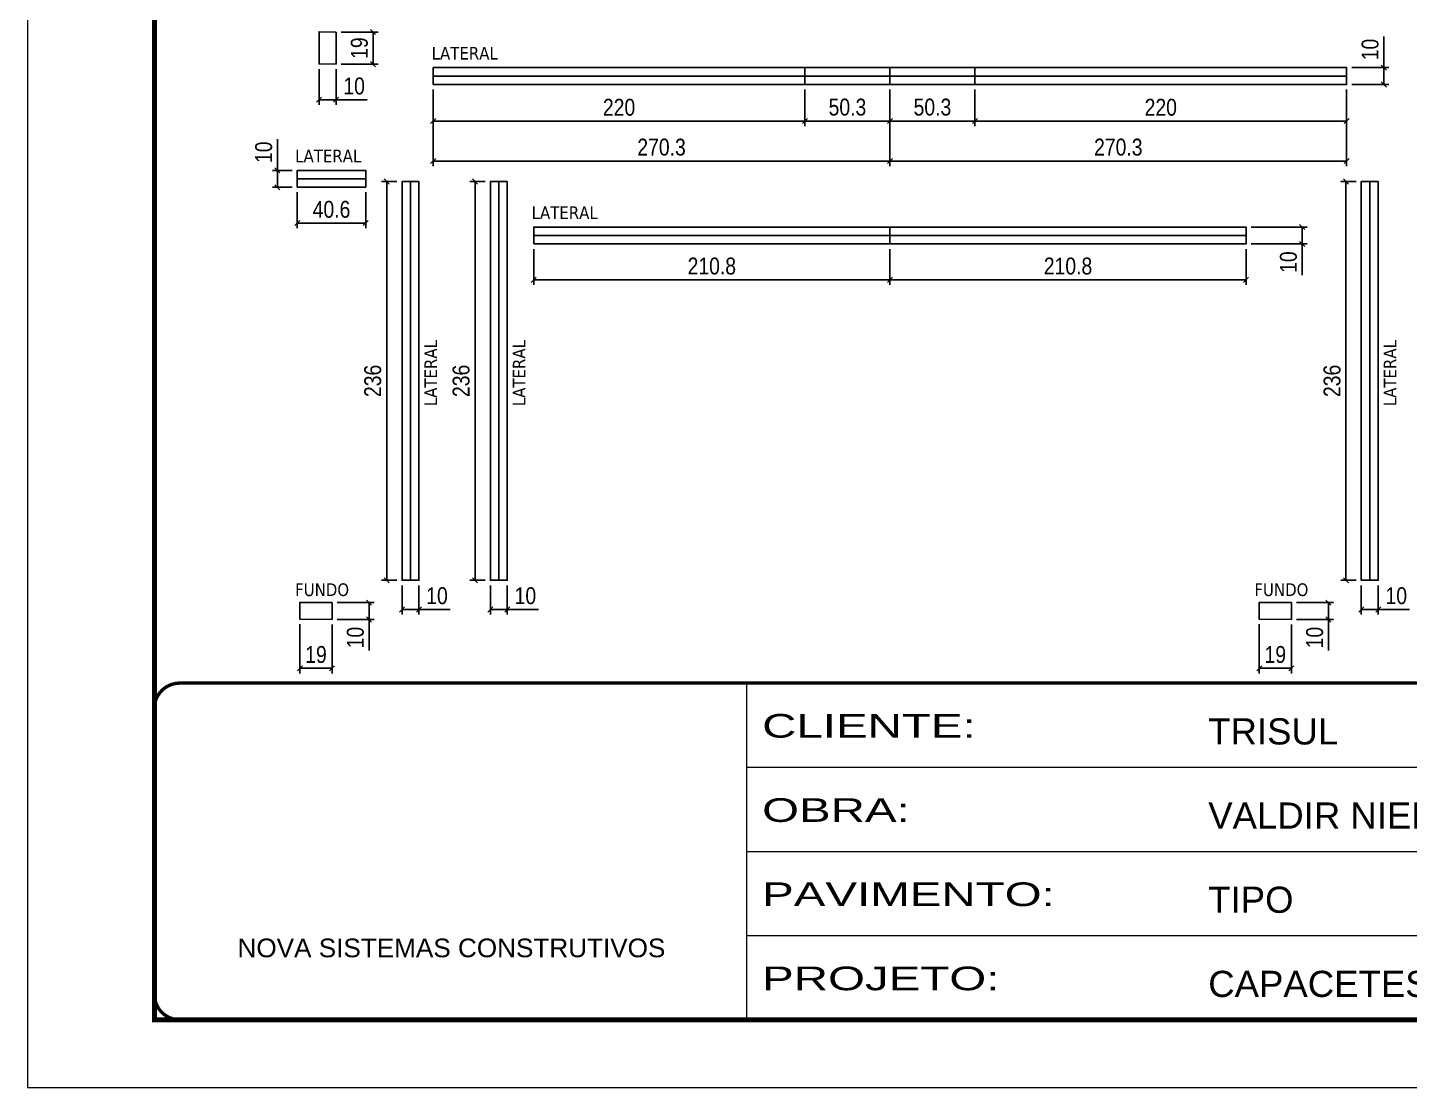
# Model space of a CAD drawing. Extents: x 2451 to 8691, y 515 to 3859.
# Drawn here: x 5621 to 6439, y 1663 to 2290 of the extents above; entities that cross this region are included whole.
import ezdxf

# ---------------------------------------------------------------- set-up
doc = ezdxf.new("R2010")
doc.units = 0
doc.linetypes.add('CONTINUO', pattern=[0])
doc.linetypes.add('DASHED', pattern=[0.75, 0.5, -0.25])
for name, color, linetype in [('COTA', 241, 'Continuous'), ('Painéis', 200, 'Continuous'), ('SARR_2.2x10', 60, 'Continuous'), ('texto', 7, 'Continuous')]:
    doc.layers.add(name, color=color, linetype=linetype)
doc.layers.add('Folhas', color=255, linetype='Continuous', lineweight=9)
doc.layers.add('SARRAFO DE PRESSAO', color=251, linetype='DASHED', lineweight=9)
doc.styles.add('ARIAL', font='arial.ttf')
doc.styles.add('COTA TECNICA', font='techl___.ttf', dxfattribs={"height": 10})
doc.styles.get("Standard").update_dxf_attribs({"font": 'arial.ttf'})
doc.styles.add('Tecnologia', font='')
doc.styles.get('Tecnologia').set_extended_font_data('Forgotten Futurist')
doc.dimstyles.new('PAINEL', dxfattribs={"dimtxt": 10, "dimasz": 3, "dimexe": 3, "dimexo": 3, "dimgap": 3, "dimtad": 1, "dimdec": 1, "dimzin": 12, "dimdsep": 46, "dimtxsty": 'COTA TECNICA', "dimblk1": 'OBLIQUE', "dimblk2": 'OBLIQUE', "dimsah": 1, "dimcen": 0.9, "dimclrd": 4, "dimclre": 4, "dimclrt": 240, "dimadec": 1, "dimazin": 3, "dimtfac": 1, "dimtdec": 1, "dimtmove": 0, "dimatfit": 3, "dimfxl": 1, "dimtolj": 1, "dimtzin": 12, "dimarcsym": 0})

# ---------------------------------------------------------------- blocks, each defined once
blk = doc.blocks.new('9999999999')
at = {"color": 30, "linetype": 'CONTINUO'}
for p, q in [((98564.56, 34230.21), (98564.56, 34429.45)), ((98564.56, 34379.64), (99583.98, 34379.64)), ((98564.56, 34329.83), (99487.98, 34329.83)), ((98564.56, 34280.02), (99487.98, 34280.02))]:
    blk.add_line(p, q, dxfattribs=at)
at = {"color": 30, "linetype": 'CONTINUO', "const_width": 2}
blk.add_lwpolyline([(99583.98, 34230.21), (99583.98, 34414.45, 0.414214), (99568.98, 34429.45), (98228.98, 34429.45, 0.414214), (98213.98, 34414.45), (98213.98, 34245.21, 0.414214), (98228.98, 34230.21), (99583.98, 34230.21)], format="xyb", dxfattribs=at)
at = {"layer": 'Folhas'}
blk.add_lwpolyline([(98138.98, 34190.21), (99623.98, 34190.21), (99623.98, 35240.21), (98138.98, 35240.21)], close=True, dxfattribs=at)
at = {"layer": 'Folhas', "color": 30, "const_width": 3}
blk.add_lwpolyline([(98213.98, 34230.21), (99583.98, 34230.21), (99583.98, 35200.21), (98213.98, 35200.21)], close=True, dxfattribs=at)
at = {"color": 7, "linetype": 'Continuous', "ltscale": 5, "style": 'ARIAL'}
for s, height, p in [('TRISUL', 15.483, (98837.68, 34393.13)), ('VALDIR NIEMEYER', 15.4829, (98837.68, 34343.32)), ('TIPO', 15.483, (98837.68, 34293.51)), ('NOVA SISTEMAS CONSTRUTIVOS', 11.0592, (98263.19, 34267.21)), ('CAPACETES+PROTEÇÕES ELEVADORES+CAMINHO DE LAJE', 15.4829, (98837.68, 34243.7))]:
    blk.add_text(s, height=height, dxfattribs=at).set_placement(p)
at = {"layer": 'Folhas', "color": 7, "style": 'Tecnologia', "width": 1.5}
for s, p in [('CLIENTE:', (98573.65, 34397.17)), ('OBRA:', (98573.65, 34347.31)), ('PAVIMENTO:', (98573.65, 34297.5)), ('PROJETO:', (98573.65, 34247.69))]:
    blk.add_text(s, height=14, dxfattribs=at).set_placement(p)
blk = doc.blocks.new('_Oblique')
at = {"color": 0, "linetype": 'ByBlock', "lineweight": -2}
blk.add_line((-0.5, -0.5), (0.5, 0.5), dxfattribs=at)
blk = doc.blocks.new('*D458')
at = {"layer": 'Defpoints', "color": 4, "linetype": 'ByBlock', "lineweight": -2, "transparency": 16777216}
for p, q in [((5861.46, 2253.6), (5861.46, 2208.28)), ((6131.76, 2253.6), (6131.76, 2208.28)), ((5861.46, 2211.28), (6131.76, 2211.28))]:
    blk.add_line(p, q, dxfattribs=at)
at = {"layer": 'Defpoints', "color": 0, "linetype": 'ByBlock', "transparency": 16777216}
for p in [(5861.46, 2256.6), (6131.76, 2256.6), (6131.76, 2211.28)]:
    blk.add_point(p, dxfattribs=at)
at = {"layer": 'Defpoints', "color": 4, "linetype": 'ByBlock', "lineweight": -2, "transparency": 16777216, "xscale": 3, "yscale": 3, "zscale": 3, "rotation": 180}
blk.add_blockref('_Oblique', (5861.46, 2211.28), dxfattribs=at)
at = {"layer": 'Defpoints', "color": 4, "linetype": 'ByBlock', "lineweight": -2, "transparency": 16777216, "xscale": 3, "yscale": 3, "zscale": 3}
blk.add_blockref('_Oblique', (6131.76, 2211.28), dxfattribs=at)
at = {"layer": 'Defpoints', "color": 240, "linetype": 'ByBlock', "transparency": 16777216, "insert": (5996.61, 2219.5), "char_height": 10, "attachment_point": 5, "style": 'COTA TECNICA'}
blk.add_mtext('\\A1;270.3', dxfattribs=at)
blk = doc.blocks.new('*D459')
at = {"layer": 'Defpoints', "color": 4, "linetype": 'ByBlock', "lineweight": -2, "transparency": 16777216}
for p, q in [((6131.76, 2253.6), (6131.76, 2208.28)), ((6402.06, 2253.6), (6402.06, 2208.28)), ((6131.76, 2211.28), (6402.06, 2211.28))]:
    blk.add_line(p, q, dxfattribs=at)
at = {"layer": 'Defpoints', "color": 0, "linetype": 'ByBlock', "transparency": 16777216}
for p in [(6131.76, 2256.6), (6402.06, 2256.6), (6402.06, 2211.28)]:
    blk.add_point(p, dxfattribs=at)
at = {"layer": 'Defpoints', "color": 4, "linetype": 'ByBlock', "lineweight": -2, "transparency": 16777216, "xscale": 3, "yscale": 3, "zscale": 3, "rotation": 180}
blk.add_blockref('_Oblique', (6131.76, 2211.28), dxfattribs=at)
at = {"layer": 'Defpoints', "color": 4, "linetype": 'ByBlock', "lineweight": -2, "transparency": 16777216, "xscale": 3, "yscale": 3, "zscale": 3}
blk.add_blockref('_Oblique', (6402.06, 2211.28), dxfattribs=at)
at = {"layer": 'Defpoints', "color": 240, "linetype": 'ByBlock', "transparency": 16777216, "insert": (6266.91, 2219.5), "char_height": 10, "attachment_point": 5, "style": 'COTA TECNICA'}
blk.add_mtext('\\A1;270.3', dxfattribs=at)
blk = doc.blocks.new('*D460')
at = {"layer": 'Defpoints', "color": 4, "linetype": 'ByBlock', "lineweight": -2, "transparency": 16777216}
for p, q in [((6424.07, 2266.6), (6424.07, 2285.03)), ((6405.06, 2266.6), (6427.07, 2266.6)), ((6424.07, 2256.6), (6424.07, 2266.6)), ((6405.06, 2256.6), (6427.07, 2256.6))]:
    blk.add_line(p, q, dxfattribs=at)
at = {"layer": 'Defpoints', "color": 0, "linetype": 'ByBlock', "transparency": 16777216}
for p in [(6402.06, 2266.6), (6424.07, 2266.6), (6402.06, 2256.6)]:
    blk.add_point(p, dxfattribs=at)
at = {"layer": 'Defpoints', "color": 4, "linetype": 'ByBlock', "lineweight": -2, "transparency": 16777216, "xscale": 3, "yscale": 3, "zscale": 3}
for p, rotation in [((6424.07, 2266.6), 90), ((6424.07, 2256.6), 270)]:
    blk.add_blockref('_Oblique', p, dxfattribs=dict(at, rotation=rotation))
at = {"layer": 'Defpoints', "color": 240, "linetype": 'ByBlock', "transparency": 16777216, "insert": (6415.97, 2277.31), "char_height": 10, "attachment_point": 5, "rotation": 90, "style": 'COTA TECNICA'}
blk.add_mtext('\\A1;10', dxfattribs=at)
blk = doc.blocks.new('*D461')
at = {"layer": 'COTA', "color": 4, "linetype": 'ByBlock', "lineweight": -2, "transparency": 16777216}
for p, q in [((5861.46, 2253.6), (5861.46, 2231.97)), ((6081.46, 2253.6), (6081.46, 2231.97)), ((5861.46, 2234.97), (6081.46, 2234.97))]:
    blk.add_line(p, q, dxfattribs=at)
at = {"layer": 'Defpoints', "color": 0, "linetype": 'ByBlock', "transparency": 16777216}
for p in [(5861.46, 2256.6), (6081.46, 2256.6), (6081.46, 2234.97)]:
    blk.add_point(p, dxfattribs=at)
at = {"layer": 'COTA', "color": 4, "linetype": 'ByBlock', "lineweight": -2, "transparency": 16777216, "xscale": 3, "yscale": 3, "zscale": 3, "rotation": 180}
blk.add_blockref('_Oblique', (5861.46, 2234.97), dxfattribs=at)
at = {"layer": 'COTA', "color": 4, "linetype": 'ByBlock', "lineweight": -2, "transparency": 16777216, "xscale": 3, "yscale": 3, "zscale": 3}
blk.add_blockref('_Oblique', (6081.46, 2234.97), dxfattribs=at)
at = {"layer": 'COTA', "color": 240, "linetype": 'ByBlock', "transparency": 16777216, "insert": (5971.46, 2243.07), "char_height": 10, "attachment_point": 5, "style": 'COTA TECNICA'}
blk.add_mtext('\\A1;220', dxfattribs=at)
blk = doc.blocks.new('*D462')
at = {"layer": 'COTA', "color": 4, "linetype": 'ByBlock', "lineweight": -2, "transparency": 16777216}
for p, q in [((6081.46, 2253.6), (6081.46, 2231.97)), ((6131.76, 2253.6), (6131.76, 2231.97)), ((6081.46, 2234.97), (6131.76, 2234.97))]:
    blk.add_line(p, q, dxfattribs=at)
at = {"layer": 'Defpoints', "color": 0, "linetype": 'ByBlock', "transparency": 16777216}
for p in [(6081.46, 2256.6), (6131.76, 2256.6), (6131.76, 2234.97)]:
    blk.add_point(p, dxfattribs=at)
at = {"layer": 'COTA', "color": 4, "linetype": 'ByBlock', "lineweight": -2, "transparency": 16777216, "xscale": 3, "yscale": 3, "zscale": 3, "rotation": 180}
blk.add_blockref('_Oblique', (6081.46, 2234.97), dxfattribs=at)
at = {"layer": 'COTA', "color": 4, "linetype": 'ByBlock', "lineweight": -2, "transparency": 16777216, "xscale": 3, "yscale": 3, "zscale": 3}
blk.add_blockref('_Oblique', (6131.76, 2234.97), dxfattribs=at)
at = {"layer": 'COTA', "color": 240, "linetype": 'ByBlock', "transparency": 16777216, "insert": (6106.61, 2243.18), "char_height": 10, "attachment_point": 5, "style": 'COTA TECNICA'}
blk.add_mtext('\\A1;50.3', dxfattribs=at)
blk = doc.blocks.new('*D463')
at = {"layer": 'COTA', "color": 4, "linetype": 'ByBlock', "lineweight": -2, "transparency": 16777216}
for p, q in [((6182.06, 2253.6), (6182.06, 2231.97)), ((6402.06, 2253.6), (6402.06, 2231.97)), ((6402.06, 2234.97), (6182.06, 2234.97))]:
    blk.add_line(p, q, dxfattribs=at)
at = {"layer": 'Defpoints', "color": 0, "linetype": 'ByBlock', "transparency": 16777216}
for p in [(6182.06, 2256.6), (6402.06, 2256.6), (6182.06, 2234.97)]:
    blk.add_point(p, dxfattribs=at)
at = {"layer": 'COTA', "color": 4, "linetype": 'ByBlock', "lineweight": -2, "transparency": 16777216, "xscale": 3, "yscale": 3, "zscale": 3, "rotation": 180}
blk.add_blockref('_Oblique', (6182.06, 2234.97), dxfattribs=at)
at = {"layer": 'COTA', "color": 4, "linetype": 'ByBlock', "lineweight": -2, "transparency": 16777216, "xscale": 3, "yscale": 3, "zscale": 3}
blk.add_blockref('_Oblique', (6402.06, 2234.97), dxfattribs=at)
at = {"layer": 'COTA', "color": 240, "linetype": 'ByBlock', "transparency": 16777216, "insert": (6292.06, 2243.07), "char_height": 10, "attachment_point": 5, "style": 'COTA TECNICA'}
blk.add_mtext('\\A1;220', dxfattribs=at)
blk = doc.blocks.new('*D464')
at = {"layer": 'COTA', "color": 4, "linetype": 'ByBlock', "lineweight": -2, "transparency": 16777216}
for p, q in [((6131.76, 2253.6), (6131.76, 2231.97)), ((6182.06, 2253.6), (6182.06, 2231.97)), ((6182.06, 2234.97), (6131.76, 2234.97))]:
    blk.add_line(p, q, dxfattribs=at)
at = {"layer": 'Defpoints', "color": 0, "linetype": 'ByBlock', "transparency": 16777216}
for p in [(6131.76, 2256.6), (6182.06, 2256.6), (6131.76, 2234.97)]:
    blk.add_point(p, dxfattribs=at)
at = {"layer": 'COTA', "color": 4, "linetype": 'ByBlock', "lineweight": -2, "transparency": 16777216, "xscale": 3, "yscale": 3, "zscale": 3, "rotation": 180}
blk.add_blockref('_Oblique', (6131.76, 2234.97), dxfattribs=at)
at = {"layer": 'COTA', "color": 4, "linetype": 'ByBlock', "lineweight": -2, "transparency": 16777216, "xscale": 3, "yscale": 3, "zscale": 3}
blk.add_blockref('_Oblique', (6182.06, 2234.97), dxfattribs=at)
at = {"layer": 'COTA', "color": 240, "linetype": 'ByBlock', "transparency": 16777216, "insert": (6156.91, 2243.18), "char_height": 10, "attachment_point": 5, "style": 'COTA TECNICA'}
blk.add_mtext('\\A1;50.3', dxfattribs=at)
blk = doc.blocks.new('*D465')
at = {"layer": 'Defpoints', "color": 4, "linetype": 'ByBlock', "lineweight": -2, "transparency": 16777216}
for p, q in [((5769.28, 2205.8), (5769.28, 2224.23)), ((5778.02, 2205.8), (5766.28, 2205.8)), ((5769.28, 2195.8), (5769.28, 2205.8)), ((5778.02, 2195.8), (5766.28, 2195.8))]:
    blk.add_line(p, q, dxfattribs=at)
at = {"layer": 'Defpoints', "color": 0, "linetype": 'ByBlock', "transparency": 16777216}
for p in [(5769.28, 2205.8), (5781.02, 2205.8), (5781.02, 2195.8)]:
    blk.add_point(p, dxfattribs=at)
at = {"layer": 'Defpoints', "color": 4, "linetype": 'ByBlock', "lineweight": -2, "transparency": 16777216, "xscale": 3, "yscale": 3, "zscale": 3}
for p, rotation in [((5769.28, 2205.8), 90), ((5769.28, 2195.8), 270)]:
    blk.add_blockref('_Oblique', p, dxfattribs=dict(at, rotation=rotation))
at = {"layer": 'Defpoints', "color": 240, "linetype": 'ByBlock', "transparency": 16777216, "insert": (5761.17, 2216.51), "char_height": 10, "attachment_point": 5, "rotation": 90, "style": 'COTA TECNICA'}
blk.add_mtext('\\A1;10', dxfattribs=at)
blk = doc.blocks.new('*D466')
at = {"layer": 'COTA', "color": 4, "linetype": 'ByBlock', "lineweight": -2, "transparency": 16777216}
for p, q in [((5781.02, 2192.8), (5781.02, 2171.57)), ((5821.57, 2192.8), (5821.57, 2171.57)), ((5821.57, 2174.57), (5781.02, 2174.57))]:
    blk.add_line(p, q, dxfattribs=at)
at = {"layer": 'Defpoints', "color": 0, "linetype": 'ByBlock', "transparency": 16777216}
for p in [(5781.02, 2195.8), (5821.57, 2195.8), (5781.02, 2174.57)]:
    blk.add_point(p, dxfattribs=at)
at = {"layer": 'COTA', "color": 4, "linetype": 'ByBlock', "lineweight": -2, "transparency": 16777216, "xscale": 3, "yscale": 3, "zscale": 3, "rotation": 180}
blk.add_blockref('_Oblique', (5781.02, 2174.57), dxfattribs=at)
at = {"layer": 'COTA', "color": 4, "linetype": 'ByBlock', "lineweight": -2, "transparency": 16777216, "xscale": 3, "yscale": 3, "zscale": 3}
blk.add_blockref('_Oblique', (5821.57, 2174.57), dxfattribs=at)
at = {"layer": 'COTA', "color": 240, "linetype": 'ByBlock', "transparency": 16777216, "insert": (5801.29, 2182.67), "char_height": 10, "attachment_point": 5, "style": 'COTA TECNICA'}
blk.add_mtext('\\A1;40.6', dxfattribs=at)
blk = doc.blocks.new('*D467')
at = {"layer": 'Defpoints', "color": 4, "linetype": 'ByBlock', "lineweight": -2, "transparency": 16777216}
for p, q in [((5843, 1960.2), (5843, 1942.91)), ((5853, 1960.2), (5853, 1942.91)), ((5843, 1945.91), (5853, 1945.91)), ((5853, 1945.91), (5871.43, 1945.91))]:
    blk.add_line(p, q, dxfattribs=at)
at = {"layer": 'Defpoints', "color": 0, "linetype": 'ByBlock', "transparency": 16777216}
for p in [(5843, 1963.2), (5853, 1963.2), (5853, 1945.91)]:
    blk.add_point(p, dxfattribs=at)
at = {"layer": 'Defpoints', "color": 4, "linetype": 'ByBlock', "lineweight": -2, "transparency": 16777216, "xscale": 3, "yscale": 3, "zscale": 3, "rotation": 180}
blk.add_blockref('_Oblique', (5843, 1945.91), dxfattribs=at)
at = {"layer": 'Defpoints', "color": 4, "linetype": 'ByBlock', "lineweight": -2, "transparency": 16777216, "xscale": 3, "yscale": 3, "zscale": 3}
blk.add_blockref('_Oblique', (5853, 1945.91), dxfattribs=at)
at = {"layer": 'Defpoints', "color": 240, "linetype": 'ByBlock', "transparency": 16777216, "insert": (5863.71, 1954.01), "char_height": 10, "attachment_point": 5, "style": 'COTA TECNICA'}
blk.add_mtext('\\A1;10', dxfattribs=at)
blk = doc.blocks.new('*D468')
at = {"layer": 'COTA', "color": 4, "linetype": 'ByBlock', "lineweight": -2, "transparency": 16777216}
for p, q in [((5840, 2199.2), (5830.94, 2199.2)), ((5833.94, 1963.2), (5833.94, 2199.2)), ((5840, 1963.2), (5830.94, 1963.2))]:
    blk.add_line(p, q, dxfattribs=at)
at = {"layer": 'Defpoints', "color": 0, "linetype": 'ByBlock', "transparency": 16777216}
for p in [(5833.94, 2199.2), (5843, 2199.2), (5843, 1963.2)]:
    blk.add_point(p, dxfattribs=at)
at = {"layer": 'COTA', "color": 4, "linetype": 'ByBlock', "lineweight": -2, "transparency": 16777216, "xscale": 3, "yscale": 3, "zscale": 3}
for p, rotation in [((5833.94, 2199.2), 90), ((5833.94, 1963.2), 270)]:
    blk.add_blockref('_Oblique', p, dxfattribs=dict(at, rotation=rotation))
at = {"layer": 'COTA', "color": 240, "linetype": 'ByBlock', "transparency": 16777216, "insert": (5825.72, 2081.2), "char_height": 10, "attachment_point": 5, "rotation": 90, "style": 'COTA TECNICA'}
blk.add_mtext('\\A1;236', dxfattribs=at)
blk = doc.blocks.new('*D469')
at = {"layer": 'Defpoints', "color": 4, "linetype": 'ByBlock', "lineweight": -2, "transparency": 16777216}
for p, q in [((5804.61, 1950.01), (5826.53, 1950.01)), ((5823.53, 1950.01), (5823.53, 1940.01)), ((5804.61, 1940.01), (5826.53, 1940.01)), ((5823.53, 1940.01), (5823.53, 1921.58))]:
    blk.add_line(p, q, dxfattribs=at)
at = {"layer": 'Defpoints', "color": 0, "linetype": 'ByBlock', "transparency": 16777216}
for p in [(5801.61, 1950.01), (5801.61, 1940.01), (5823.53, 1940.01)]:
    blk.add_point(p, dxfattribs=at)
at = {"layer": 'Defpoints', "color": 4, "linetype": 'ByBlock', "lineweight": -2, "transparency": 16777216, "xscale": 3, "yscale": 3, "zscale": 3}
for p, rotation in [((5823.53, 1950.01), 90), ((5823.53, 1940.01), 270)]:
    blk.add_blockref('_Oblique', p, dxfattribs=dict(at, rotation=rotation))
at = {"layer": 'Defpoints', "color": 240, "linetype": 'ByBlock', "transparency": 16777216, "insert": (5815.43, 1929.29), "char_height": 10, "attachment_point": 5, "rotation": 90, "style": 'COTA TECNICA'}
blk.add_mtext('\\A1;10', dxfattribs=at)
blk = doc.blocks.new('*D408')
at = {"layer": 'Defpoints', "color": 4, "linetype": 'ByBlock', "lineweight": -2, "transparency": 16777216}
for p, q in [((5782.61, 1937.14), (5782.61, 1908.13)), ((5801.61, 1937.01), (5801.61, 1908.13)), ((5782.61, 1911.13), (5801.61, 1911.13))]:
    blk.add_line(p, q, dxfattribs=at)
at = {"layer": 'Defpoints', "color": 0, "linetype": 'ByBlock', "transparency": 16777216}
for p in [(5782.61, 1940.14), (5801.61, 1940.01), (5801.61, 1911.13)]:
    blk.add_point(p, dxfattribs=at)
at = {"layer": 'Defpoints', "color": 4, "linetype": 'ByBlock', "lineweight": -2, "transparency": 16777216, "xscale": 3, "yscale": 3, "zscale": 3, "rotation": 180}
blk.add_blockref('_Oblique', (5782.61, 1911.13), dxfattribs=at)
at = {"layer": 'Defpoints', "color": 4, "linetype": 'ByBlock', "lineweight": -2, "transparency": 16777216, "xscale": 3, "yscale": 3, "zscale": 3}
blk.add_blockref('_Oblique', (5801.61, 1911.13), dxfattribs=at)
at = {"layer": 'Defpoints', "color": 240, "linetype": 'ByBlock', "transparency": 16777216, "insert": (5792.11, 1919.22), "char_height": 10, "attachment_point": 5, "style": 'COTA TECNICA'}
blk.add_mtext('\\A1;19', dxfattribs=at)
blk = doc.blocks.new('*D409')
at = {"layer": 'Defpoints', "color": 4, "linetype": 'ByBlock', "lineweight": -2, "transparency": 16777216}
for p, q in [((5895.3, 1960.2), (5895.3, 1942.91)), ((5905.3, 1960.2), (5905.3, 1942.91)), ((5895.3, 1945.91), (5905.3, 1945.91)), ((5905.3, 1945.91), (5923.73, 1945.91))]:
    blk.add_line(p, q, dxfattribs=at)
at = {"layer": 'Defpoints', "color": 0, "linetype": 'ByBlock', "transparency": 16777216}
for p in [(5895.3, 1963.2), (5905.3, 1963.2), (5905.3, 1945.91)]:
    blk.add_point(p, dxfattribs=at)
at = {"layer": 'Defpoints', "color": 4, "linetype": 'ByBlock', "lineweight": -2, "transparency": 16777216, "xscale": 3, "yscale": 3, "zscale": 3, "rotation": 180}
blk.add_blockref('_Oblique', (5895.3, 1945.91), dxfattribs=at)
at = {"layer": 'Defpoints', "color": 4, "linetype": 'ByBlock', "lineweight": -2, "transparency": 16777216, "xscale": 3, "yscale": 3, "zscale": 3}
blk.add_blockref('_Oblique', (5905.3, 1945.91), dxfattribs=at)
at = {"layer": 'Defpoints', "color": 240, "linetype": 'ByBlock', "transparency": 16777216, "insert": (5916.01, 1954.01), "char_height": 10, "attachment_point": 5, "style": 'COTA TECNICA'}
blk.add_mtext('\\A1;10', dxfattribs=at)
blk = doc.blocks.new('*D410')
at = {"layer": 'COTA', "color": 4, "linetype": 'ByBlock', "lineweight": -2, "transparency": 16777216}
for p, q in [((5892.3, 2199.2), (5883.24, 2199.2)), ((5886.24, 1963.2), (5886.24, 2199.2)), ((5892.3, 1963.2), (5883.24, 1963.2))]:
    blk.add_line(p, q, dxfattribs=at)
at = {"layer": 'Defpoints', "color": 0, "linetype": 'ByBlock', "transparency": 16777216}
for p in [(5886.24, 2199.2), (5895.3, 2199.2), (5895.3, 1963.2)]:
    blk.add_point(p, dxfattribs=at)
at = {"layer": 'COTA', "color": 4, "linetype": 'ByBlock', "lineweight": -2, "transparency": 16777216, "xscale": 3, "yscale": 3, "zscale": 3}
for p, rotation in [((5886.24, 2199.2), 90), ((5886.24, 1963.2), 270)]:
    blk.add_blockref('_Oblique', p, dxfattribs=dict(at, rotation=rotation))
at = {"layer": 'COTA', "color": 240, "linetype": 'ByBlock', "transparency": 16777216, "insert": (5878.02, 2081.2), "char_height": 10, "attachment_point": 5, "rotation": 90, "style": 'COTA TECNICA'}
blk.add_mtext('\\A1;236', dxfattribs=at)
blk = doc.blocks.new('*D411')
at = {"layer": 'Defpoints', "color": 4, "linetype": 'ByBlock', "lineweight": -2, "transparency": 16777216}
for p, q in [((6410.73, 1960.2), (6410.73, 1942.91)), ((6420.73, 1960.2), (6420.73, 1942.91)), ((6410.73, 1945.91), (6420.73, 1945.91)), ((6420.73, 1945.91), (6439.16, 1945.91))]:
    blk.add_line(p, q, dxfattribs=at)
at = {"layer": 'Defpoints', "color": 0, "linetype": 'ByBlock', "transparency": 16777216}
for p in [(6410.73, 1963.2), (6420.73, 1963.2), (6420.73, 1945.91)]:
    blk.add_point(p, dxfattribs=at)
at = {"layer": 'Defpoints', "color": 4, "linetype": 'ByBlock', "lineweight": -2, "transparency": 16777216, "xscale": 3, "yscale": 3, "zscale": 3, "rotation": 180}
blk.add_blockref('_Oblique', (6410.73, 1945.91), dxfattribs=at)
at = {"layer": 'Defpoints', "color": 4, "linetype": 'ByBlock', "lineweight": -2, "transparency": 16777216, "xscale": 3, "yscale": 3, "zscale": 3}
blk.add_blockref('_Oblique', (6420.73, 1945.91), dxfattribs=at)
at = {"layer": 'Defpoints', "color": 240, "linetype": 'ByBlock', "transparency": 16777216, "insert": (6431.44, 1954.01), "char_height": 10, "attachment_point": 5, "style": 'COTA TECNICA'}
blk.add_mtext('\\A1;10', dxfattribs=at)
blk = doc.blocks.new('*D412')
at = {"layer": 'COTA', "color": 4, "linetype": 'ByBlock', "lineweight": -2, "transparency": 16777216}
for p, q in [((6407.73, 2199.2), (6398.67, 2199.2)), ((6401.67, 1963.2), (6401.67, 2199.2)), ((6407.73, 1963.2), (6398.67, 1963.2))]:
    blk.add_line(p, q, dxfattribs=at)
at = {"layer": 'Defpoints', "color": 0, "linetype": 'ByBlock', "transparency": 16777216}
for p in [(6401.67, 2199.2), (6410.73, 2199.2), (6410.73, 1963.2)]:
    blk.add_point(p, dxfattribs=at)
at = {"layer": 'COTA', "color": 4, "linetype": 'ByBlock', "lineweight": -2, "transparency": 16777216, "xscale": 3, "yscale": 3, "zscale": 3}
for p, rotation in [((6401.67, 2199.2), 90), ((6401.67, 1963.2), 270)]:
    blk.add_blockref('_Oblique', p, dxfattribs=dict(at, rotation=rotation))
at = {"layer": 'COTA', "color": 240, "linetype": 'ByBlock', "transparency": 16777216, "insert": (6393.45, 2081.2), "char_height": 10, "attachment_point": 5, "rotation": 90, "style": 'COTA TECNICA'}
blk.add_mtext('\\A1;236', dxfattribs=at)
blk = doc.blocks.new('*D413')
at = {"layer": 'Defpoints', "color": 4, "linetype": 'ByBlock', "lineweight": -2, "transparency": 16777216}
for p, q in [((6372.34, 1950.01), (6394.26, 1950.01)), ((6391.26, 1950.01), (6391.26, 1940.01)), ((6372.34, 1940.01), (6394.26, 1940.01)), ((6391.26, 1940.01), (6391.26, 1921.58))]:
    blk.add_line(p, q, dxfattribs=at)
at = {"layer": 'Defpoints', "color": 0, "linetype": 'ByBlock', "transparency": 16777216}
for p in [(6369.34, 1950.01), (6369.34, 1940.01), (6391.26, 1940.01)]:
    blk.add_point(p, dxfattribs=at)
at = {"layer": 'Defpoints', "color": 4, "linetype": 'ByBlock', "lineweight": -2, "transparency": 16777216, "xscale": 3, "yscale": 3, "zscale": 3}
for p, rotation in [((6391.26, 1950.01), 90), ((6391.26, 1940.01), 270)]:
    blk.add_blockref('_Oblique', p, dxfattribs=dict(at, rotation=rotation))
at = {"layer": 'Defpoints', "color": 240, "linetype": 'ByBlock', "transparency": 16777216, "insert": (6383.16, 1929.29), "char_height": 10, "attachment_point": 5, "rotation": 90, "style": 'COTA TECNICA'}
blk.add_mtext('\\A1;10', dxfattribs=at)
blk = doc.blocks.new('*D414')
at = {"layer": 'Defpoints', "color": 4, "linetype": 'ByBlock', "lineweight": -2, "transparency": 16777216}
for p, q in [((6350.34, 1937.14), (6350.34, 1908.13)), ((6369.34, 1937.01), (6369.34, 1908.13)), ((6350.34, 1911.13), (6369.34, 1911.13))]:
    blk.add_line(p, q, dxfattribs=at)
at = {"layer": 'Defpoints', "color": 0, "linetype": 'ByBlock', "transparency": 16777216}
for p in [(6350.34, 1940.14), (6369.34, 1940.01), (6369.34, 1911.13)]:
    blk.add_point(p, dxfattribs=at)
at = {"layer": 'Defpoints', "color": 4, "linetype": 'ByBlock', "lineweight": -2, "transparency": 16777216, "xscale": 3, "yscale": 3, "zscale": 3, "rotation": 180}
blk.add_blockref('_Oblique', (6350.34, 1911.13), dxfattribs=at)
at = {"layer": 'Defpoints', "color": 4, "linetype": 'ByBlock', "lineweight": -2, "transparency": 16777216, "xscale": 3, "yscale": 3, "zscale": 3}
blk.add_blockref('_Oblique', (6369.34, 1911.13), dxfattribs=at)
at = {"layer": 'Defpoints', "color": 240, "linetype": 'ByBlock', "transparency": 16777216, "insert": (6359.84, 1919.22), "char_height": 10, "attachment_point": 5, "style": 'COTA TECNICA'}
blk.add_mtext('\\A1;19', dxfattribs=at)
blk = doc.blocks.new('*D419')
at = {"layer": 'COTA', "color": 4, "linetype": 'ByBlock', "lineweight": -2, "transparency": 16777216}
for p, q in [((5920.96, 2159.22), (5920.96, 2138)), ((6131.76, 2159.22), (6131.76, 2138)), ((6131.76, 2141), (5920.96, 2141))]:
    blk.add_line(p, q, dxfattribs=at)
at = {"layer": 'Defpoints', "color": 0, "linetype": 'ByBlock', "transparency": 16777216}
for p in [(5920.96, 2162.22), (6131.76, 2162.22), (5920.96, 2141)]:
    blk.add_point(p, dxfattribs=at)
at = {"layer": 'COTA', "color": 4, "linetype": 'ByBlock', "lineweight": -2, "transparency": 16777216, "xscale": 3, "yscale": 3, "zscale": 3, "rotation": 180}
blk.add_blockref('_Oblique', (5920.96, 2141), dxfattribs=at)
at = {"layer": 'COTA', "color": 4, "linetype": 'ByBlock', "lineweight": -2, "transparency": 16777216, "xscale": 3, "yscale": 3, "zscale": 3}
blk.add_blockref('_Oblique', (6131.76, 2141), dxfattribs=at)
at = {"layer": 'COTA', "color": 240, "linetype": 'ByBlock', "transparency": 16777216, "insert": (6026.36, 2149.12), "char_height": 10, "attachment_point": 5, "style": 'COTA TECNICA'}
blk.add_mtext('\\A1;210.8', dxfattribs=at)
blk = doc.blocks.new('*D420')
at = {"layer": 'COTA', "color": 4, "linetype": 'ByBlock', "lineweight": -2, "transparency": 16777216}
for p, q in [((6131.76, 2159.22), (6131.76, 2138)), ((6342.56, 2159.22), (6342.56, 2138)), ((6342.56, 2141), (6131.76, 2141))]:
    blk.add_line(p, q, dxfattribs=at)
at = {"layer": 'Defpoints', "color": 0, "linetype": 'ByBlock', "transparency": 16777216}
for p in [(6131.76, 2162.22), (6342.56, 2162.22), (6131.76, 2141)]:
    blk.add_point(p, dxfattribs=at)
at = {"layer": 'COTA', "color": 4, "linetype": 'ByBlock', "lineweight": -2, "transparency": 16777216, "xscale": 3, "yscale": 3, "zscale": 3, "rotation": 180}
blk.add_blockref('_Oblique', (6131.76, 2141), dxfattribs=at)
at = {"layer": 'COTA', "color": 4, "linetype": 'ByBlock', "lineweight": -2, "transparency": 16777216, "xscale": 3, "yscale": 3, "zscale": 3}
blk.add_blockref('_Oblique', (6342.56, 2141), dxfattribs=at)
at = {"layer": 'COTA', "color": 240, "linetype": 'ByBlock', "transparency": 16777216, "insert": (6237.16, 2149.12), "char_height": 10, "attachment_point": 5, "style": 'COTA TECNICA'}
blk.add_mtext('\\A1;210.8', dxfattribs=at)
blk = doc.blocks.new('*D421')
at = {"layer": 'COTA', "color": 4, "linetype": 'ByBlock', "lineweight": -2, "transparency": 16777216}
for p, q in [((6345.56, 2172.22), (6378.73, 2172.22)), ((6375.73, 2172.22), (6375.73, 2162.22)), ((6345.56, 2162.22), (6378.73, 2162.22)), ((6375.73, 2162.22), (6375.73, 2143.79))]:
    blk.add_line(p, q, dxfattribs=at)
at = {"layer": 'Defpoints', "color": 0, "linetype": 'ByBlock', "transparency": 16777216}
for p in [(6342.56, 2172.22), (6342.56, 2162.22), (6375.73, 2162.22)]:
    blk.add_point(p, dxfattribs=at)
at = {"layer": 'COTA', "color": 4, "linetype": 'ByBlock', "lineweight": -2, "transparency": 16777216, "xscale": 3, "yscale": 3, "zscale": 3}
for p, rotation in [((6375.73, 2172.22), 90), ((6375.73, 2162.22), 270)]:
    blk.add_blockref('_Oblique', p, dxfattribs=dict(at, rotation=rotation))
at = {"layer": 'COTA', "color": 240, "linetype": 'ByBlock', "transparency": 16777216, "insert": (6367.63, 2151.5), "char_height": 10, "attachment_point": 5, "rotation": 90, "style": 'COTA TECNICA'}
blk.add_mtext('\\A1;10', dxfattribs=at)
blk = doc.blocks.new('*D350')
at = {"layer": 'Defpoints', "color": 4, "linetype": 'ByBlock', "lineweight": -2, "transparency": 16777216}
for p, q in [((5806.95, 2287.65), (5828.87, 2287.65)), ((5825.87, 2287.65), (5825.87, 2268.65)), ((5806.95, 2268.65), (5828.87, 2268.65))]:
    blk.add_line(p, q, dxfattribs=at)
at = {"layer": 'Defpoints', "color": 0, "linetype": 'ByBlock', "transparency": 16777216}
for p in [(5803.95, 2287.65), (5803.95, 2268.65), (5825.87, 2268.65)]:
    blk.add_point(p, dxfattribs=at)
at = {"layer": 'Defpoints', "color": 4, "linetype": 'ByBlock', "lineweight": -2, "transparency": 16777216, "xscale": 3, "yscale": 3, "zscale": 3}
for p, rotation in [((5825.87, 2287.65), 90), ((5825.87, 2268.65), 270)]:
    blk.add_blockref('_Oblique', p, dxfattribs=dict(at, rotation=rotation))
at = {"layer": 'Defpoints', "color": 240, "linetype": 'ByBlock', "transparency": 16777216, "insert": (5817.79, 2278.15), "char_height": 10, "attachment_point": 5, "rotation": 90, "style": 'COTA TECNICA'}
blk.add_mtext('\\A1;19', dxfattribs=at)
blk = doc.blocks.new('*D351')
at = {"layer": 'Defpoints', "color": 4, "linetype": 'ByBlock', "lineweight": -2, "transparency": 16777216}
for p, q in [((5793.95, 2265.78), (5793.95, 2244.56)), ((5803.95, 2265.65), (5803.95, 2244.56)), ((5793.95, 2247.56), (5803.95, 2247.56)), ((5803.95, 2247.56), (5822.38, 2247.56))]:
    blk.add_line(p, q, dxfattribs=at)
at = {"layer": 'Defpoints', "color": 0, "linetype": 'ByBlock', "transparency": 16777216}
for p in [(5793.95, 2268.78), (5803.95, 2268.65), (5803.95, 2247.56)]:
    blk.add_point(p, dxfattribs=at)
at = {"layer": 'Defpoints', "color": 4, "linetype": 'ByBlock', "lineweight": -2, "transparency": 16777216, "xscale": 3, "yscale": 3, "zscale": 3, "rotation": 180}
blk.add_blockref('_Oblique', (5793.95, 2247.56), dxfattribs=at)
at = {"layer": 'Defpoints', "color": 4, "linetype": 'ByBlock', "lineweight": -2, "transparency": 16777216, "xscale": 3, "yscale": 3, "zscale": 3}
blk.add_blockref('_Oblique', (5803.95, 2247.56), dxfattribs=at)
at = {"layer": 'Defpoints', "color": 240, "linetype": 'ByBlock', "transparency": 16777216, "insert": (5814.66, 2255.66), "char_height": 10, "attachment_point": 5, "style": 'COTA TECNICA'}
blk.add_mtext('\\A1;10', dxfattribs=at)

msp = doc.modelspace()

# ---------------------------------------------------------------- linework, layer by layer
at = {"layer": 'Painéis'}
for p, q in [((6081.46, 2266.6), (6081.46, 2256.6)), ((6081.46, 2256.6), (6081.46, 2266.6)), ((6081.46, 2256.6), (6081.46, 2266.6)), ((6182.06, 2266.6), (6182.06, 2256.6)), ((6182.06, 2256.6), (6182.06, 2266.6)), ((6182.06, 2256.6), (6182.06, 2266.6))]:
    msp.add_line(p, q, dxfattribs=at)
for points in [[(5803.95, 2287.65), (5793.95, 2287.78), (5793.95, 2268.78), (5803.95, 2268.65)], [(5861.46, 2266.6), (6131.76, 2266.6), (6131.76, 2256.6), (5861.46, 2256.6)], [(6131.76, 2266.6), (6402.06, 2266.6), (6402.06, 2256.6), (6131.76, 2256.6)], [(5781.02, 2195.8), (5821.57, 2195.8), (5821.57, 2205.8), (5781.02, 2205.8)], [(5853, 2199.2), (5843, 2199.2), (5843, 1963.2), (5853, 1963.2)], [(5905.3, 2199.2), (5895.3, 2199.2), (5895.3, 1963.2), (5905.3, 1963.2)], [(6420.73, 2199.2), (6410.73, 2199.2), (6410.73, 1963.2), (6420.73, 1963.2)], [(5920.96, 2162.22), (6131.76, 2162.22), (6131.76, 2172.22), (5920.96, 2172.22)], [(6131.76, 2162.22), (6342.56, 2162.22), (6342.56, 2172.22), (6131.76, 2172.22)], [(5801.61, 1950.01), (5782.61, 1950.14), (5782.61, 1940.14), (5801.61, 1940.01)], [(6369.34, 1950.01), (6350.34, 1950.14), (6350.34, 1940.14), (6369.34, 1940.01)]]:
    msp.add_lwpolyline(points, close=True, dxfattribs=at)
at = {"layer": 'SARR_2.2x10', "linetype": 'ByBlock'}
for p, q in [((6131.76, 2261.6), (5861.46, 2261.6)), ((6402.06, 2261.6), (6131.76, 2261.6)), ((5781.02, 2200.8), (5821.57, 2200.8)), ((5848, 1963.2), (5848, 2199.2)), ((5900.3, 1963.2), (5900.3, 2199.2)), ((6415.73, 1963.2), (6415.73, 2199.2)), ((5920.96, 2167.22), (6131.76, 2167.22)), ((6131.76, 2167.22), (6342.56, 2167.22))]:
    msp.add_line(p, q, dxfattribs=at)

# ---------------------------------------------------------------- block references
at = {"layer": 'SARRAFO DE PRESSAO', "color": 6, "linetype": 'ByBlock'}
msp.add_blockref('9999999999', (-92517.53, -32527.1), dxfattribs=at)

# ---------------------------------------------------------------- texts
at = {"layer": 'texto', "color": 0, "char_height": 7.5, "attachment_point": 5}
for s, insert in [('{\\fTahoma|b0|i0|c0|p34;\\C4;LATERAL}', (5880.12, 2275.13)), ('{\\fTahoma|b0|i0|c0|p34;\\C4;LATERAL}', (5799.35, 2214.33)), ('{\\fTahoma|b0|i0|c0|p34;\\C4;LATERAL}', (5939.29, 2180.75)), ('{\\fTahoma|b0|i0|c0|p34;\\C4;FUNDO}', (5795.71, 1957.57)), ('{\\fTahoma|b0|i0|c0|p34;\\C4;FUNDO}', (6363.43, 1957.57))]:
    msp.add_mtext(s, dxfattribs=dict(at, insert=insert))
at = {"layer": 'texto', "color": 0, "char_height": 7.5, "attachment_point": 5, "rotation": 90}
for insert in [(5860.02, 2085.8), (5912.32, 2085.8), (6427.75, 2085.8)]:
    msp.add_mtext('{\\fTahoma|b0|i0|c0|p34;\\C4;LATERAL}', dxfattribs=dict(at, insert=insert))

# ---------------------------------------------------------------- dimensions: what is measured, and where the dimension line sits
at = {"layer": 'COTA', "linetype": 'ByBlock'}
for base, p1, p2, picture, middle in [((6081.46, 2234.97), (5861.46, 2256.6), (6081.46, 2256.6), '*D461', (5971.46, 2243.07)), ((5781.0183471, 2174.57262146), (5821.5683471, 2195.79662913), (5781.0183471, 2195.79662913), '*D466', (5801.2933471, 2182.67496064)), ((5920.96, 2141), (6131.76, 2162.22), (5920.96, 2162.22), '*D419', (6026.36, 2149.12)), ((6131.76, 2141), (6342.56, 2162.22), (6131.76, 2162.22), '*D420', (6237.16, 2149.12))]:
    dim = msp.add_linear_dim(base=base, p1=p1, p2=p2, dimstyle='PAINEL', override={"dimarcsym": 2}, dxfattribs=at)
    dim.commit()
    dim.dimension.update_dxf_attribs({"geometry": picture, "text_midpoint": middle})
dim = msp.add_linear_dim(base=(6131.76, 2234.97), p1=(6081.46, 2256.6), p2=(6131.76, 2256.6), dimstyle='PAINEL', override={"dimtmove": 1, "dimarcsym": 2}, dxfattribs=at)
dim.commit()
dim.dimension.update_dxf_attribs({"geometry": '*D462', "text_midpoint": (6106.61, 2234.97), "dimtype": 160})
dim = msp.add_linear_dim(base=(6131.76, 2234.97), p1=(6182.06, 2256.6), p2=(6131.76, 2256.6), angle=180, dimstyle='PAINEL', override={"dimtmove": 1, "dimarcsym": 2}, dxfattribs=at)
dim.commit()
dim.dimension.update_dxf_attribs({"geometry": '*D464', "text_midpoint": (6156.91, 2234.97), "dimtype": 160})
for base, p1, p2, angle, picture, middle in [((6182.06, 2234.97), (6402.06, 2256.6), (6182.06, 2256.6), 180, '*D463', (6292.06, 2243.07)), ((5833.94, 2199.2), (5843, 1963.2), (5843, 2199.2), 90, '*D468', (5825.72, 2081.2)), ((5886.24, 2199.2), (5895.3, 1963.2), (5895.3, 2199.2), 90, '*D410', (5878.02, 2081.2)), ((6401.67, 2199.2), (6410.73, 1963.2), (6410.73, 2199.2), 90, '*D412', (6393.45, 2081.2)), ((6375.73, 2162.22), (6342.56, 2172.22), (6342.56, 2162.22), 90, '*D421', (6367.63, 2151.5))]:
    dim = msp.add_linear_dim(base=base, p1=p1, p2=p2, angle=angle, dimstyle='PAINEL', override={"dimarcsym": 2}, dxfattribs=at)
    dim.commit()
    dim.dimension.update_dxf_attribs({"geometry": picture, "text_midpoint": middle})
at = {"layer": 'Defpoints', "linetype": 'ByBlock'}
for base, p1, p2, picture, middle in [((5825.87, 2268.65), (5803.95, 2287.65), (5803.95, 2268.65), '*D350', (5817.79, 2278.15)), ((6424.07, 2266.6), (6402.06, 2256.6), (6402.06, 2266.6), '*D460', (6415.97, 2277.31)), ((5769.28, 2205.8), (5781.02, 2195.8), (5781.02, 2205.8), '*D465', (5761.17, 2216.51)), ((5823.53, 1940.01), (5801.61, 1950.01), (5801.61, 1940.01), '*D469', (5815.43, 1929.29)), ((6391.26, 1940.01), (6369.34, 1950.01), (6369.34, 1940.01), '*D413', (6383.16, 1929.29))]:
    dim = msp.add_linear_dim(base=base, p1=p1, p2=p2, angle=90, dimstyle='PAINEL', override={"dimarcsym": 2}, dxfattribs=at)
    dim.commit()
    dim.dimension.update_dxf_attribs({"geometry": picture, "text_midpoint": middle})
for base, p1, p2, picture, middle in [((5803.95, 2247.56), (5793.95, 2268.78), (5803.95, 2268.65), '*D351', (5814.66, 2255.66)), ((6131.76, 2211.28), (5861.46, 2256.6), (6131.76, 2256.6), '*D458', (5996.61, 2219.5)), ((6402.06, 2211.28), (6131.76, 2256.6), (6402.06, 2256.6), '*D459', (6266.91, 2219.5)), ((5853, 1945.91), (5843, 1963.2), (5853, 1963.2), '*D467', (5863.71, 1954.01)), ((5905.3, 1945.91), (5895.3, 1963.2), (5905.3, 1963.2), '*D409', (5916.01, 1954.01)), ((6420.73, 1945.91), (6410.73, 1963.2), (6420.73, 1963.2), '*D411', (6431.44, 1954.01)), ((5801.61, 1911.13), (5782.61, 1940.14), (5801.61, 1940.01), '*D408', (5792.11, 1919.22)), ((6369.34, 1911.13), (6350.34, 1940.14), (6369.34, 1940.01), '*D414', (6359.84, 1919.22))]:
    dim = msp.add_linear_dim(base=base, p1=p1, p2=p2, dimstyle='PAINEL', override={"dimarcsym": 2}, dxfattribs=at)
    dim.commit()
    dim.dimension.update_dxf_attribs({"geometry": picture, "text_midpoint": middle})

doc.saveas('drawing.dxf')
